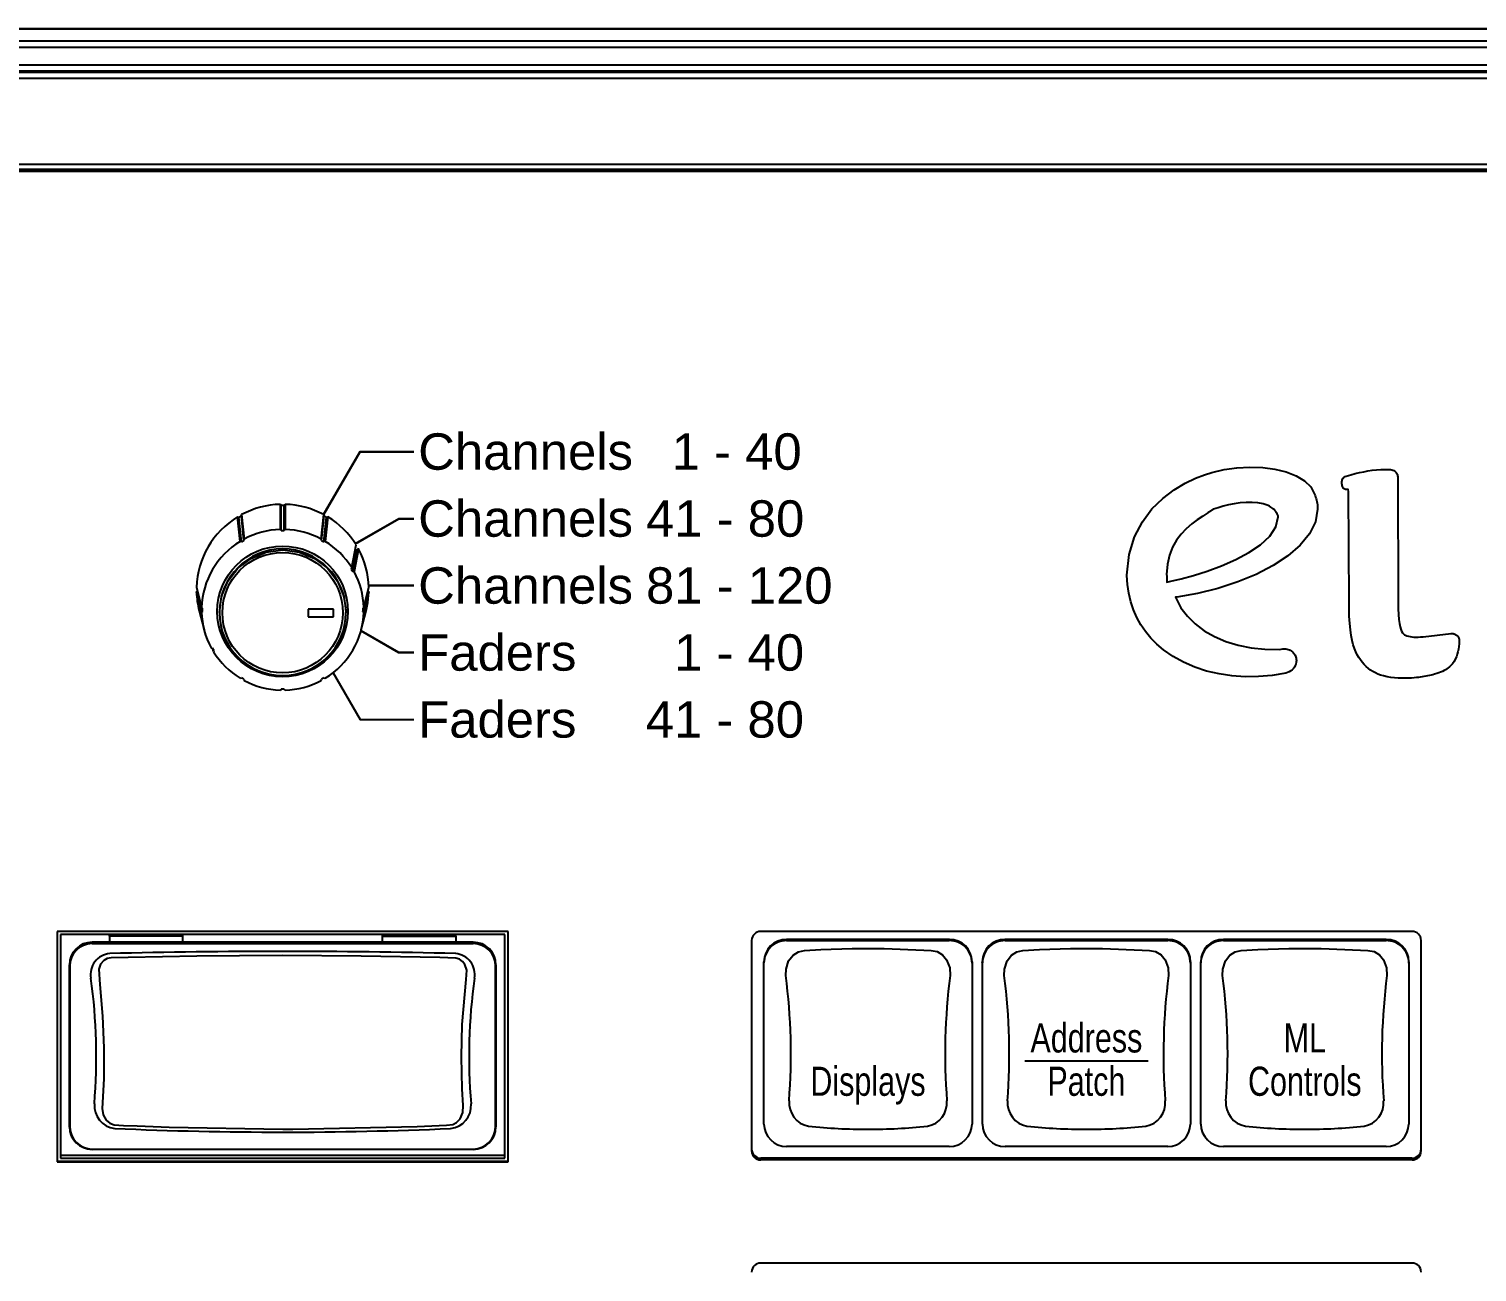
# Model space of a CAD drawing. Header units: inches. Extents: x 0.6 to 61.5, y 0.9 to 41.7.
# Drawn here: x 19.473 to 24.446, y 23.687 to 27.956 of the extents above; entities that cross this region are included whole.
import ezdxf
from ezdxf.enums import TextEntityAlignment as Align

# ---------------------------------------------------------------- set-up
doc = ezdxf.new("R2010")
doc.units = ezdxf.units.IN
doc.header["$MEASUREMENT"] = 0
for name, color, linetype in [('ARTWORK', 2, 'Continuous'), ('KEYCAP LABELS', 2, 'Continuous'), ('OBJECT', 7, 'Continuous')]:
    doc.layers.add(name, color=color, linetype=linetype)
doc.styles.add('Arial', font='arial.ttf')
doc.styles.get("Standard").update_dxf_attribs({"font": 'arial.ttf'})

msp = doc.modelspace()

# ---------------------------------------------------------------- linework, layer by layer
at = {"layer": 'ARTWORK'}
for points in [[(20.4853, 26.2883), (20.6103, 26.5046), (20.7947, 26.5046)], [(20.4857, 26.2881), (20.6103, 26.5039), (20.7947, 26.5039)], [(23.4149, 26.0045), (23.411, 26.004), (23.4125, 26.0004), (23.4125, 26.0004), (23.4295, 25.9683), (23.4516, 25.9389), (23.4785, 25.9125), (23.5097, 25.8892), (23.5449, 25.8692), (23.5837, 25.8527), (23.6257, 25.8398), (23.6706, 25.8308), (23.7179, 25.8258), (23.7674, 25.8251), (23.7674, 25.8251), (23.7737, 25.8265), (23.7795, 25.8272), (23.7849, 25.8273), (23.7898, 25.8269), (23.7942, 25.8261), (23.7982, 25.825), (23.8017, 25.8237), (23.8048, 25.8222), (23.8074, 25.8207), (23.8096, 25.8193), (23.8096, 25.8193), (23.8125, 25.8169), (23.8152, 25.8143), (23.8176, 25.8115), (23.8197, 25.8084), (23.8215, 25.8052), (23.8231, 25.8018), (23.8242, 25.7983), (23.8251, 25.7946), (23.8256, 25.7908), (23.8258, 25.787), (23.8258, 25.787), (23.8254, 25.7808), (23.8241, 25.7749), (23.822, 25.7693), (23.8191, 25.764), (23.8156, 25.7592), (23.8114, 25.7548), (23.8066, 25.751), (23.8013, 25.7478), (23.7955, 25.7453), (23.7892, 25.7435), (23.7892, 25.7435), (23.7426, 25.7357), (23.696, 25.7316), (23.6498, 25.7312), (23.6044, 25.7343), (23.5602, 25.7409), (23.5175, 25.7509), (23.4767, 25.7643), (23.4382, 25.7809), (23.4024, 25.8007), (23.3696, 25.8236), (23.3696, 25.8236), (23.347, 25.843), (23.3265, 25.8639), (23.3082, 25.8862), (23.2921, 25.9099), (23.2782, 25.935), (23.2666, 25.9614), (23.2573, 25.9889), (23.2503, 26.0177), (23.2456, 26.0475), (23.2433, 26.0784), (23.2433, 26.0801), (23.2433, 26.0801), (23.2514, 26.1505), (23.27, 26.2115), (23.2969, 26.2636), (23.3299, 26.3074), (23.3669, 26.3436), (23.4057, 26.3728), (23.444, 26.3957), (23.4798, 26.4129), (23.5108, 26.4251), (23.535, 26.4328), (23.535, 26.4328), (23.5773, 26.4427), (23.6214, 26.4488), (23.6661, 26.451), (23.7101, 26.4494), (23.7521, 26.4439), (23.7908, 26.4346), (23.8251, 26.4213), (23.8536, 26.4042), (23.875, 26.3832), (23.8882, 26.3584), (23.8882, 26.3584), (23.8902, 26.3533), (23.892, 26.3482), (23.8936, 26.3431), (23.895, 26.338), (23.8962, 26.3329), (23.8972, 26.3277), (23.8979, 26.3225), (23.8984, 26.3173), (23.8988, 26.3121), (23.8989, 26.3069), (23.8989, 26.3069), (23.8917, 26.2636), (23.8714, 26.2222), (23.8393, 26.183), (23.797, 26.1465), (23.7461, 26.113), (23.688, 26.0829), (23.6243, 26.0567), (23.5565, 26.0346), (23.4862, 26.0171), (23.4149, 26.0045)], [(24.3853, 25.853), (24.3853, 25.853), (24.3846, 25.844), (24.3836, 25.835), (24.3823, 25.826), (24.3805, 25.8172), (24.3782, 25.8084), (24.3753, 25.7999), (24.3716, 25.7915), (24.3672, 25.7835), (24.3618, 25.7758), (24.3554, 25.7685), (24.3554, 25.7685), (24.3517, 25.7649), (24.3476, 25.7615), (24.3431, 25.7583), (24.3383, 25.7552), (24.333, 25.7523), (24.3274, 25.7495), (24.3213, 25.7469), (24.3149, 25.7444), (24.308, 25.7421), (24.3007, 25.7399), (24.3007, 25.7399), (24.2947, 25.7383), (24.2887, 25.7368), (24.2826, 25.7354), (24.2764, 25.7341), (24.2702, 25.7329), (24.2639, 25.7318), (24.2575, 25.7307), (24.2511, 25.7298), (24.2447, 25.729), (24.2382, 25.7282), (24.2382, 25.7282), (24.2301, 25.7274), (24.2207, 25.7267), (24.2104, 25.7262), (24.1992, 25.7258), (24.1873, 25.7259), (24.175, 25.7263), (24.1624, 25.7272), (24.1498, 25.7287), (24.1372, 25.7309), (24.1248, 25.7339), (24.1248, 25.7339), (24.1151, 25.7368), (24.1058, 25.7404), (24.097, 25.7444), (24.0886, 25.749), (24.0806, 25.7542), (24.073, 25.76), (24.0657, 25.7663), (24.0588, 25.7733), (24.0522, 25.7809), (24.0459, 25.7892), (24.0459, 25.7892), (24.0401, 25.7977), (24.0348, 25.8068), (24.0299, 25.8169), (24.0254, 25.8282), (24.0213, 25.8411), (24.0177, 25.8557), (24.0145, 25.8725), (24.0117, 25.8918), (24.0092, 25.9137), (24.0072, 25.9387), (24.0072, 25.9405), (24.0072, 25.9874), (24.0048, 26.367), (24.0036, 26.3741), (24.001, 26.3741), (24.001, 26.3741), (23.9977, 26.3742), (23.9948, 26.3746), (23.9923, 26.3753), (23.9901, 26.3764), (23.9882, 26.3778), (23.9867, 26.3797), (23.9854, 26.3819), (23.9843, 26.3846), (23.9835, 26.3878), (23.9828, 26.3915), (23.9824, 26.3933), (23.9824, 26.3933), (23.9824, 26.3937), (23.9823, 26.394), (23.9822, 26.3943), (23.9822, 26.3947), (23.9821, 26.395), (23.9821, 26.3953), (23.982, 26.3957), (23.982, 26.3959), (23.982, 26.3962), (23.9819, 26.3965), (23.9819, 26.3965), (23.982, 26.3988), (23.9822, 26.4014), (23.9827, 26.4041), (23.9834, 26.4069), (23.9845, 26.4097), (23.9859, 26.4124), (23.9877, 26.4149), (23.9901, 26.4171), (23.993, 26.4189), (23.9964, 26.4203), (23.9964, 26.4203), (24.0125, 26.4248), (24.0279, 26.4289), (24.0426, 26.4325), (24.0571, 26.4355), (24.0715, 26.4381), (24.086, 26.4401), (24.1008, 26.4415), (24.1162, 26.4425), (24.1323, 26.4428), (24.1495, 26.4426), (24.1495, 26.4426), (24.1535, 26.4422), (24.1572, 26.4412), (24.1607, 26.4396), (24.1639, 26.4376), (24.1667, 26.4351), (24.1691, 26.4322), (24.1711, 26.429), (24.1726, 26.4255), (24.1735, 26.4217), (24.1739, 26.4177), (24.175, 25.9879), (24.175, 25.9879), (24.1756, 25.9647), (24.1766, 25.9449), (24.178, 25.9282), (24.1797, 25.9144), (24.1818, 25.9032), (24.1842, 25.8943), (24.187, 25.8873), (24.19, 25.8821), (24.1933, 25.8782), (24.1969, 25.8755), (24.1969, 25.8755), (24.2009, 25.8735), (24.2055, 25.8717), (24.2108, 25.8703), (24.2166, 25.8691), (24.2229, 25.8683), (24.2297, 25.8677), (24.237, 25.8675), (24.2446, 25.8676), (24.2525, 25.8681), (24.2607, 25.8688), (24.3573, 25.8795), (24.3573, 25.8795), (24.3595, 25.8796), (24.3617, 25.8796), (24.3639, 25.8794), (24.3661, 25.8789), (24.3682, 25.8783), (24.3702, 25.8776), (24.3722, 25.8766), (24.374, 25.8755), (24.3758, 25.8742), (24.3775, 25.8727), (24.3775, 25.8727), (24.3789, 25.8713), (24.3802, 25.8697), (24.3814, 25.8681), (24.3824, 25.8663), (24.3833, 25.8645), (24.384, 25.8626), (24.3846, 25.8607), (24.385, 25.8587), (24.3852, 25.8567), (24.3853, 25.8547), (24.3853, 25.853)], [(23.3951, 26.059), (23.3951, 26.059), (23.4302, 26.0672), (23.4726, 26.0789), (23.5197, 26.0939), (23.5688, 26.1121), (23.6175, 26.1334), (23.663, 26.1576), (23.7029, 26.1846), (23.7346, 26.2142), (23.7555, 26.2463), (23.7631, 26.2808), (23.7631, 26.2839), (23.762, 26.2866), (23.762, 26.2866), (23.76, 26.2907), (23.7577, 26.2947), (23.7551, 26.2984), (23.7522, 26.302), (23.749, 26.3053), (23.7455, 26.3084), (23.7417, 26.3114), (23.7376, 26.3141), (23.7332, 26.3166), (23.7286, 26.3189), (23.7286, 26.3189), (23.7119, 26.3248), (23.6936, 26.3284), (23.674, 26.33), (23.6537, 26.3299), (23.633, 26.3282), (23.6126, 26.3253), (23.5928, 26.3215), (23.5741, 26.3168), (23.5569, 26.3117), (23.5418, 26.3063), (23.5403, 26.3057), (23.5396, 26.3052), (23.5396, 26.3052), (23.5379, 26.3041), (23.5363, 26.303), (23.5346, 26.3019), (23.5329, 26.3008), (23.5311, 26.2997), (23.5293, 26.2986), (23.5275, 26.2974), (23.5257, 26.2963), (23.5238, 26.2951), (23.5219, 26.2939), (23.5219, 26.2939), (23.5043, 26.2827), (23.4856, 26.2702), (23.4665, 26.2559), (23.4477, 26.2396), (23.43, 26.221), (23.4139, 26.1998), (23.4003, 26.1757), (23.3896, 26.1483), (23.3828, 26.1174), (23.3803, 26.0827), (23.3803, 26.0827), (23.3803, 26.0814), (23.3803, 26.0802), (23.3804, 26.079), (23.3804, 26.0777), (23.3804, 26.0765), (23.3804, 26.0752), (23.3805, 26.074), (23.3805, 26.0727), (23.3806, 26.0715), (23.3806, 26.0702), (23.3813, 26.0561), (23.3951, 26.059)], [(20.5939, 26.1885), (20.7431, 26.2746), (20.7947, 26.2746)], [(20.5942, 26.188), (20.7431, 26.2739), (20.7947, 26.2739)], [(20.7947, 26.0446), (20.6403, 26.0446)], [(20.7947, 26.0439), (20.6404, 26.0439)], [(20.7947, 25.8139), (20.7431, 25.8139), (20.6135, 25.8887)], [(20.7947, 25.8146), (20.7431, 25.8146), (20.6137, 25.8893)], [(20.5175, 25.7447), (20.6103, 25.5839), (20.7947, 25.5839)], [(20.5178, 25.7449), (20.6103, 25.5846), (20.7947, 25.5846)]]:
    msp.add_lwpolyline(points, dxfattribs=at)
at = {"layer": 'KEYCAP LABELS'}
msp.add_line((22.8932, 24.4126), (23.317, 24.4126), dxfattribs=at)
at = {"layer": 'OBJECT'}
for p, q in [((34.1582, 27.9558), (1.3042, 27.9558)), ((34.1582, 27.9556), (1.3042, 27.9556)), ((1.3042, 27.915), (34.1582, 27.915)), ((34.1582, 27.8924), (1.3042, 27.8924)), ((1.3042, 27.833), (34.1582, 27.833)), ((34.1582, 27.8104), (1.3042, 27.8104)), ((1.3042, 27.8078), (34.1582, 27.8078)), ((34.1582, 27.7852), (1.3042, 27.7852)), ((1.3042, 27.4911), (34.1582, 27.4911)), ((1.3042, 27.4738), (34.1582, 27.4738)), ((34.1572, 27.4671), (1.3112, 27.4671)), ((34.1572, 27.466), (1.3112, 27.466)), ((20.3367, 26.237), (20.3367, 26.3234)), ((20.3367, 26.3234), (20.3397, 26.3205)), ((20.3397, 26.233), (20.3397, 26.32)), ((20.3397, 26.32), (20.3497, 26.32)), ((20.3497, 26.3204), (20.3527, 26.3234)), ((20.3497, 26.233), (20.3497, 26.32)), ((20.3527, 26.3234), (20.3527, 26.237)), ((20.1985, 26.1961), (20.1898, 26.2801)), ((20.1898, 26.2801), (20.1939, 26.2791)), ((20.1941, 26.2787), (20.2028, 26.2836)), ((20.2029, 26.1941), (20.1941, 26.2787)), ((20.2025, 26.2841), (20.2036, 26.2881)), ((20.2115, 26.199), (20.2028, 26.2836)), ((20.2036, 26.2881), (20.2123, 26.204)), ((20.477, 26.204), (20.4857, 26.2881)), ((20.4778, 26.199), (20.4866, 26.2836)), ((20.4857, 26.2881), (20.4869, 26.2841)), ((20.4865, 26.1941), (20.4952, 26.2787)), ((20.4866, 26.2836), (20.4952, 26.2787)), ((20.4995, 26.2802), (20.4909, 26.1961)), ((20.4955, 26.2791), (20.4995, 26.2802)), ((20.3397, 26.2336), (20.3367, 26.237)), ((20.3397, 26.233), (20.3497, 26.233)), ((20.3527, 26.237), (20.3497, 26.2336)), ((20.2026, 26.1946), (20.1985, 26.1961)), ((20.2029, 26.1941), (20.2115, 26.199)), ((20.2123, 26.204), (20.2113, 26.1995)), ((20.4781, 26.1996), (20.477, 26.204)), ((20.4778, 26.199), (20.4865, 26.1941)), ((20.4909, 26.1961), (20.4868, 26.1945)), ((20.5819, 26.106), (20.5969, 26.1837)), ((20.5853, 26.0926), (20.6005, 26.1709)), ((20.6049, 26.17), (20.5899, 26.0922)), ((20.6009, 26.1711), (20.6049, 26.17)), ((20.5803, 26.1012), (20.5853, 26.0926)), ((20.5808, 26.1015), (20.5819, 26.106)), ((20.5899, 26.0922), (20.5858, 26.0929)), ((20.0488, 26.0383), (20.0662, 25.9691)), ((20.0488, 26.0224), (20.0517, 26.0254)), ((20.0662, 25.9532), (20.0488, 26.0224)), ((20.6232, 25.9691), (20.6406, 26.0383)), ((20.6406, 26.0225), (20.6232, 25.9533)), ((20.6376, 26.0254), (20.6406, 26.0225)), ((20.0662, 25.9691), (20.0692, 25.9657)), ((20.0697, 25.9558), (20.0664, 25.9688)), ((20.0697, 25.9558), (20.0697, 25.9657)), ((20.5197, 25.9629), (20.4326, 25.9629)), ((20.4326, 25.9629), (20.4326, 25.9369)), ((20.5197, 25.9369), (20.5197, 25.9629)), ((20.6197, 25.9558), (20.623, 25.9688)), ((20.6197, 25.9657), (20.6197, 25.9558)), ((20.6202, 25.9657), (20.6232, 25.9691)), ((20.058, 25.9575), (20.0748, 25.8926)), ((20.0692, 25.9558), (20.0662, 25.9532)), ((20.1272, 25.9542), (20.1272, 25.9513)), ((20.4326, 25.9371), (20.5197, 25.9371)), ((20.4326, 25.9369), (20.5197, 25.9369)), ((20.5622, 25.9513), (20.5622, 25.9542)), ((20.6146, 25.8926), (20.6314, 25.9575)), ((20.6232, 25.9533), (20.6202, 25.9558)), ((20.0995, 25.8301), (20.1036, 25.8287)), ((20.109, 25.8203), (20.104, 25.8288)), ((20.1075, 25.8164), (20.1047, 25.8278)), ((20.1086, 25.8201), (20.1075, 25.8164)), ((20.1985, 25.7263), (20.2026, 25.727)), ((20.2115, 25.7224), (20.2029, 25.7274)), ((20.2112, 25.722), (20.2124, 25.7183)), ((20.477, 25.7184), (20.4781, 25.7221)), ((20.4865, 25.7274), (20.4778, 25.7224)), ((20.4868, 25.727), (20.4909, 25.7263)), ((20.3367, 25.6854), (20.3397, 25.688)), ((20.3497, 25.6884), (20.3397, 25.6884)), ((20.3497, 25.6879), (20.3527, 25.6854)), ((21.1192, 24.8566), (19.5702, 24.8566)), ((19.5702, 24.8566), (19.5702, 24.0654)), ((21.1072, 24.8459), (19.5822, 24.8459)), ((19.5822, 24.8459), (19.5822, 24.0784)), ((20.9992, 24.8195), (19.6902, 24.8195)), ((19.6902, 24.8195), (19.6904, 24.8152)), ((19.6904, 24.8152), (20.9989, 24.8152)), ((19.7502, 24.8406), (19.7502, 24.8459)), ((19.7502, 24.8406), (19.7502, 24.8195)), ((20.0022, 24.8406), (19.7502, 24.8406)), ((20.0022, 24.8406), (20.0022, 24.8459)), ((20.0022, 24.8195), (20.0022, 24.8406)), ((20.6872, 24.8406), (20.6872, 24.8459)), ((20.6872, 24.8406), (20.9392, 24.8406)), ((20.6872, 24.8195), (20.6872, 24.8406)), ((20.9392, 24.8406), (20.9392, 24.8459)), ((20.9392, 24.8406), (20.9392, 24.8195)), ((20.9989, 24.8151), (20.9992, 24.8195)), ((21.1072, 24.0784), (21.1072, 24.8459)), ((21.1192, 24.0654), (21.1192, 24.8566)), ((21.9552, 24.8257), (21.9552, 24.1026)), ((24.2232, 24.8566), (21.9861, 24.8566)), ((22.6342, 24.8294), (22.0752, 24.8294)), ((22.0754, 24.825), (22.6339, 24.825)), ((23.3842, 24.8294), (22.8252, 24.8294)), ((22.8254, 24.825), (23.3839, 24.825)), ((24.1342, 24.8294), (23.5752, 24.8294)), ((23.5754, 24.825), (24.1339, 24.825)), ((24.2542, 24.1026), (24.2542, 24.8257)), ((19.6124, 24.7383), (19.6122, 24.7423)), ((19.6122, 24.7423), (19.6122, 24.1887)), ((21.0772, 24.7423), (21.077, 24.7383)), ((21.0772, 24.1887), (21.0772, 24.7423)), ((21.9974, 24.7482), (21.9972, 24.7521)), ((22.7122, 24.7521), (22.7119, 24.7482)), ((22.7474, 24.7482), (22.7472, 24.7521)), ((23.4622, 24.7521), (23.4619, 24.7482)), ((23.4974, 24.7482), (23.4972, 24.7521)), ((24.2122, 24.7521), (24.2119, 24.7482)), ((19.6122, 24.1887), (19.6124, 24.1852)), ((19.6124, 24.1836), (19.6126, 24.18)), ((21.0768, 24.18), (21.077, 24.1836)), ((21.077, 24.1852), (21.0772, 24.1887)), ((21.1072, 24.0872), (19.5822, 24.0872)), ((19.5822, 24.0784), (21.1072, 24.0784)), ((24.2229, 24.0779), (21.9864, 24.0779)), ((24.2229, 24.0717), (21.9864, 24.0717)), ((22.634, 24.118), (22.0754, 24.118)), ((23.384, 24.118), (22.8254, 24.118)), ((24.134, 24.118), (23.5754, 24.118)), ((21.1192, 24.0665), (19.5702, 24.0665)), ((19.5702, 24.0654), (21.1192, 24.0654)), ((24.2229, 23.7178), (21.9864, 23.7178))]:
    msp.add_line(p, q, dxfattribs=at)
at = {"layer": 'OBJECT', "flags": 128}
for points in [[(20.1272, 25.9513), (20.1346, 26.007), (20.1563, 26.059), (20.1909, 26.1036), (20.2359, 26.1378), (20.2884, 26.1593), (20.3447, 26.1667), (20.401, 26.1593), (20.4534, 26.1378), (20.4985, 26.1036), (20.533, 26.059), (20.5548, 26.007), (20.5622, 25.9513), (20.5622, 25.9513)], [(20.6314, 25.9575), (20.6373, 25.9862), (20.6406, 26.0225)], [(19.6904, 24.815), (19.6904, 24.8151), (19.6904, 24.8152)], [(20.999, 24.815), (20.3447, 24.815), (19.6904, 24.815)], [(20.3447, 24.1781), (20.379, 24.1781), (20.8067, 24.1871), (20.9074, 24.1913), (20.9293, 24.1937), (20.9419, 24.2003), (20.9542, 24.2132), (20.9633, 24.2347), (20.9646, 24.2586), (20.9608, 24.3164), (20.9582, 24.4255), (20.9613, 24.537), (20.9751, 24.6918), (20.9767, 24.7231), (20.9706, 24.7426), (20.9625, 24.7538), (20.9518, 24.7616), (20.9388, 24.7653), (20.8842, 24.7669), (20.6139, 24.772), (20.3426, 24.7738), (20.0501, 24.7717), (19.8141, 24.7671), (19.7553, 24.7655), (19.7422, 24.7635), (19.7307, 24.7573), (19.7194, 24.7437), (19.7134, 24.727), (19.7164, 24.6741), (19.7263, 24.5657), (19.7309, 24.4573), (19.73, 24.3502), (19.7243, 24.2483), (19.7284, 24.2267), (19.7389, 24.2082), (19.7505, 24.1981), (19.7654, 24.1924), (19.798, 24.1906), (19.8448, 24.1886), (19.955, 24.1845), (20.3447, 24.1781)], [(22.0726, 24.7048), (22.0726, 24.7048), (22.0732, 24.7267), (22.0822, 24.7553), (22.0977, 24.7753), (22.1155, 24.7867), (22.1366, 24.7913), (22.1932, 24.7943), (22.2999, 24.7975), (22.4106, 24.7975), (22.5461, 24.7928), (22.5715, 24.7914), (22.5925, 24.7873), (22.6111, 24.7758), (22.6247, 24.7596), (22.6354, 24.7314), (22.6368, 24.7048), (22.6368, 24.7048)], [(22.8226, 24.7048), (22.8226, 24.7048), (22.8232, 24.7267), (22.8322, 24.7553), (22.8477, 24.7753), (22.8655, 24.7867), (22.8866, 24.7913), (22.9432, 24.7943), (23.0499, 24.7975), (23.1606, 24.7975), (23.2961, 24.7928), (23.3215, 24.7914), (23.3425, 24.7873), (23.3611, 24.7758), (23.3747, 24.7596), (23.3854, 24.7314), (23.3868, 24.7048), (23.3868, 24.7048)], [(23.5726, 24.7048), (23.5726, 24.7048), (23.5732, 24.7267), (23.5822, 24.7553), (23.5977, 24.7753), (23.6155, 24.7867), (23.6366, 24.7913), (23.6932, 24.7943), (23.7999, 24.7975), (23.9106, 24.7975), (24.0461, 24.7928), (24.0715, 24.7914), (24.0925, 24.7873), (24.1111, 24.7758), (24.1247, 24.7596), (24.1354, 24.7314), (24.1368, 24.7048), (24.1368, 24.7048)], [(19.6135, 24.7375), (19.6126, 24.7379), (19.6124, 24.7383)], [(19.6124, 24.1852), (19.6124, 24.1852), (19.6124, 24.1853), (19.6124, 24.1856), (19.6124, 24.1864), (19.6124, 24.1897), (19.6124, 24.2028), (19.6124, 24.2547), (19.6124, 24.4618), (19.6124, 24.6691), (19.6124, 24.721), (19.6124, 24.734), (19.6124, 24.7372), (19.6124, 24.7381), (19.6124, 24.7383), (19.6124, 24.7383), (19.6124, 24.7383), (19.6124, 24.7383), (19.6124, 24.7383), (19.6124, 24.7383)], [(19.6135, 24.7375), (19.6135, 24.4609), (19.6135, 24.3061), (19.6135, 24.2379), (19.6135, 24.2111), (19.6135, 24.1839)], [(21.0759, 24.7375), (21.0767, 24.7379), (21.077, 24.7383)], [(21.077, 24.7383), (21.077, 24.7383), (21.077, 24.7383), (21.077, 24.7383), (21.077, 24.7383), (21.077, 24.7383), (21.077, 24.7381), (21.077, 24.7372), (21.077, 24.734), (21.077, 24.721), (21.077, 24.6691), (21.077, 24.4618), (21.077, 24.2547), (21.077, 24.2028), (21.077, 24.1897), (21.077, 24.1864), (21.077, 24.1856), (21.077, 24.1853), (21.077, 24.1853), (21.077, 24.1852), (21.077, 24.1852)], [(21.9974, 24.1951), (21.9974, 24.1951), (21.9974, 24.1951), (21.9974, 24.1954), (21.9974, 24.1962), (21.9974, 24.1995), (21.9974, 24.2126), (21.9974, 24.2646), (21.9974, 24.4716), (21.9974, 24.679), (21.9974, 24.7308), (21.9974, 24.7438), (21.9974, 24.7471), (21.9974, 24.7479), (21.9974, 24.7481), (21.9974, 24.7481), (21.9974, 24.7482), (21.9974, 24.7482), (21.9974, 24.7482), (21.9974, 24.7482)], [(22.7119, 24.7482), (22.7119, 24.7482), (22.7119, 24.7482), (22.7119, 24.7482), (22.7119, 24.7481), (22.7119, 24.7481), (22.7119, 24.7479), (22.7119, 24.7471), (22.7119, 24.7438), (22.7119, 24.7308), (22.7119, 24.679), (22.7119, 24.4716), (22.7119, 24.2646), (22.7119, 24.2126), (22.7119, 24.1995), (22.7119, 24.1962), (22.7119, 24.1954), (22.7119, 24.1951), (22.7119, 24.1951), (22.7119, 24.1951), (22.7119, 24.1951)], [(22.7474, 24.1951), (22.7474, 24.1951), (22.7474, 24.1951), (22.7474, 24.1954), (22.7474, 24.1962), (22.7474, 24.1995), (22.7474, 24.2126), (22.7474, 24.2646), (22.7474, 24.4716), (22.7474, 24.679), (22.7474, 24.7308), (22.7474, 24.7438), (22.7474, 24.7471), (22.7474, 24.7479), (22.7474, 24.7481), (22.7474, 24.7481), (22.7474, 24.7482), (22.7474, 24.7482), (22.7474, 24.7482), (22.7474, 24.7482)], [(23.4619, 24.7482), (23.4619, 24.7482), (23.4619, 24.7482), (23.4619, 24.7482), (23.4619, 24.7481), (23.4619, 24.7481), (23.4619, 24.7479), (23.4619, 24.7471), (23.4619, 24.7438), (23.4619, 24.7308), (23.4619, 24.679), (23.4619, 24.4716), (23.4619, 24.2646), (23.4619, 24.2126), (23.4619, 24.1995), (23.4619, 24.1962), (23.4619, 24.1954), (23.4619, 24.1951), (23.4619, 24.1951), (23.4619, 24.1951), (23.4619, 24.1951)], [(23.4974, 24.1951), (23.4974, 24.1951), (23.4974, 24.1951), (23.4974, 24.1954), (23.4974, 24.1962), (23.4974, 24.1995), (23.4974, 24.2126), (23.4974, 24.2646), (23.4974, 24.4716), (23.4974, 24.679), (23.4974, 24.7308), (23.4974, 24.7438), (23.4974, 24.7471), (23.4974, 24.7479), (23.4974, 24.7481), (23.4974, 24.7481), (23.4974, 24.7482), (23.4974, 24.7482), (23.4974, 24.7482), (23.4974, 24.7482)], [(24.2119, 24.7482), (24.2119, 24.7482), (24.2119, 24.7482), (24.2119, 24.7482), (24.2119, 24.7481), (24.2119, 24.7481), (24.2119, 24.7479), (24.2119, 24.7471), (24.2119, 24.7438), (24.2119, 24.7308), (24.2119, 24.679), (24.2119, 24.4716), (24.2119, 24.2646), (24.2119, 24.2126), (24.2119, 24.1995), (24.2119, 24.1962), (24.2119, 24.1954), (24.2119, 24.1951), (24.2119, 24.1951), (24.2119, 24.1951), (24.2119, 24.1951)], [(19.6135, 24.1839), (19.6126, 24.1846), (19.6124, 24.1852)], [(21.0759, 24.1839), (21.0767, 24.1846), (21.077, 24.1852)], [(19.69, 24.1088), (19.7226, 24.1088), (19.7548, 24.1088), (19.8053, 24.1088), (19.8956, 24.1088), (20.0568, 24.1088), (20.3447, 24.1088), (20.7111, 24.1088), (20.8723, 24.1088), (20.9432, 24.1088), (20.9711, 24.1088), (20.9994, 24.1088)], [(19.69, 24.1088), (19.6902, 24.1079), (19.6904, 24.1081)], [(20.999, 24.1081), (20.999, 24.1081), (20.9989, 24.1081), (20.9988, 24.1081), (20.9983, 24.1081), (20.9963, 24.1081), (20.9886, 24.1081), (20.9578, 24.1081), (20.835, 24.1081), (20.3447, 24.1081), (19.8543, 24.1081), (19.7316, 24.1081), (19.7008, 24.1081), (19.693, 24.1081), (19.6911, 24.1081), (19.6906, 24.1081), (19.6905, 24.1081), (19.6904, 24.1081), (19.6904, 24.1081), (19.6904, 24.1081)], [(20.9994, 24.1088), (20.9992, 24.1079), (20.999, 24.1081)]]:
    msp.add_lwpolyline(points, dxfattribs=at)
at = {"layer": 'OBJECT'}
for centre, radius in [((20.3443, 25.9558), 0.2244), ((20.3443, 25.9512), 0.2068)]:
    msp.add_circle(centre, radius, dxfattribs=at)
for centre, radius, start, end in [((20.3446, 26.0252), 0.2982, 91.5266, 118.2042), ((20.3448, 26.0252), 0.2982, 61.8056, 88.4831), ((20.3413, 26.0298), 0.2926, 121.1807, 178.3427), ((20.3467, 26.0284), 0.2946, 31.8349, 58.7353), ((20.3446, 25.9564), 0.2808, 91.6237, 118.1077), ((20.3448, 25.9564), 0.2808, 61.9027, 88.3867), ((20.3415, 25.9606), 0.2755, 121.2789, 178.2451), ((20.3447, 25.9525), 0.2175, 0.4509, 179.5491), ((20.3465, 25.9593), 0.2773, 31.9327, 58.638), ((20.3498, 26.0303), 0.2909, 1.5822, 28.7091), ((20.3495, 25.9611), 0.2739, 1.6808, 28.6111), ((20.3391, 26.0304), 0.2905, 181.5711, 194.5249), ((20.3399, 25.9613), 0.2739, 181.6808, 208.6111), ((20.3436, 25.9524), 0.2164, 180.2815, 270.2788), ((20.3457, 25.9524), 0.2164, 269.7212, 359.7185), ((20.3479, 25.9617), 0.2755, 301.2789, 358.2451), ((20.3428, 25.9631), 0.2773, 211.9327, 238.638), ((20.3446, 25.966), 0.2808, 241.9027, 268.3867), ((20.3448, 25.966), 0.2808, 271.6237, 298.1077), ((19.6894, 24.7381), 0.077, 89.2586, 179.8638), ((19.6914, 24.7371), 0.078, 90.7561, 179.6526), ((20.9998, 24.7381), 0.0771, 0.1976, 90.68), ((20.998, 24.7371), 0.0779, 0.3311, 89.2602), ((21.9863, 24.8255), 0.0311, 89.7212, 179.7185), ((22.0744, 24.7481), 0.0769, 89.1929, 179.9294), ((22.6349, 24.7479), 0.0771, 0.1623, 90.7154), ((22.8244, 24.7481), 0.0769, 89.1929, 179.9294), ((23.3849, 24.7479), 0.0771, 0.1623, 90.7154), ((23.5744, 24.7481), 0.0769, 89.1929, 179.9294), ((24.1349, 24.7479), 0.0771, 0.1623, 90.7154), ((24.2231, 24.8255), 0.0311, 0.2815, 90.2788), ((19.7567, 24.7091), 0.0719, 94.8517, 190.6304), ((20.3447, 0.8929), 23.8952, 88.57551, 91.42449), ((20.9321, 24.7087), 0.0723, 349.7327, 84.7853), ((-513.5921, 24.5239), 534.668, 359.963565, 0.022891), ((17.7412, 24.4264), 1.9635, 355.275, 7.8879), ((22.926, 24.427), 1.9414, 172.0401, 184.797), ((20.0049, 24.4363), 2.085, 355.5674, 7.3993), ((24.7005, 24.4364), 2.0811, 172.5894, 184.4439), ((20.7549, 24.4363), 2.085, 355.5674, 7.3993), ((25.4505, 24.4364), 2.0811, 172.5894, 184.4439), ((21.5049, 24.4363), 2.085, 355.5674, 7.3993), ((26.2005, 24.4364), 2.0811, 172.5894, 184.4439), ((22.166, 24.2687), 0.0825, 175.5484, 259.3229), ((22.5442, 24.2681), 0.0817, 280.1739, 4.9548), ((22.916, 24.2687), 0.0825, 175.5484, 259.3229), ((23.2942, 24.2681), 0.0817, 280.1739, 4.9548), ((23.666, 24.2687), 0.0825, 175.5484, 259.3229), ((24.0442, 24.2681), 0.0817, 280.1739, 4.9548), ((19.7772, 24.2588), 0.0794, 175.7859, 263.3101), ((20.9133, 24.2578), 0.0784, 275.9514, 4.9527), ((19.6902, 24.1859), 0.0778, 180.486, 270.1708), ((19.6922, 24.1875), 0.0787, 182.6348, 268.4297), ((20.3568, 37.9222), 13.7549, 267.54629, 269.9494), ((20.3346, 37.8281), 13.6609, 270.04232, 272.46198), ((20.9992, 24.1859), 0.0778, 269.8291, 359.5141), ((20.9972, 24.1875), 0.0787, 271.5703, 357.3653), ((22.075, 24.1955), 0.0775, 180.3295, 270.3272), ((22.356, 26.188), 2.0109, 264.1391, 269.9613), ((22.3535, 26.1847), 2.0076, 270.034, 275.8656), ((22.6341, 24.1958), 0.0778, 269.8748, 359.4685), ((22.825, 24.1955), 0.0775, 180.3295, 270.3272), ((23.106, 26.188), 2.0109, 264.1391, 269.9613), ((23.1035, 26.1847), 2.0076, 270.034, 275.8656), ((23.3841, 24.1958), 0.0778, 269.8748, 359.4685), ((23.575, 24.1955), 0.0775, 180.3295, 270.3272), ((23.856, 26.188), 2.0109, 264.1391, 269.9613), ((23.8535, 26.1847), 2.0076, 270.034, 275.8656), ((24.1341, 24.1958), 0.0778, 269.8748, 359.4685), ((21.9863, 24.109), 0.0311, 180.2815, 270.2788), ((21.9863, 24.1028), 0.0311, 180.2815, 270.2788), ((24.2231, 24.109), 0.0311, 269.7212, 359.7185), ((24.2231, 24.1028), 0.0311, 269.7212, 359.7185), ((21.9863, 23.6867), 0.0311, 89.7212, 179.7185), ((24.2231, 23.6867), 0.0311, 0.2815, 90.2788)]:
    msp.add_arc(centre, radius, start, end, dxfattribs=at)
for centre, major_axis, start_param, end_param in [((19.6902, 24.7423), (0.078, -0.0003), 1.574728, 3.145448), ((20.9992, 24.7423), (0.078, 0.0003), 6.27933, 7.85005), ((22.0752, 24.7521), (0.078, -0.0003), 1.574728, 3.145448), ((22.6342, 24.7521), (0.078, 0.0003), 6.27933, 7.85005), ((22.8252, 24.7521), (0.078, -0.0003), 1.574728, 3.145448), ((23.3842, 24.7521), (0.078, 0.0003), 6.27933, 7.85005), ((23.5752, 24.7521), (0.078, -0.0003), 1.574728, 3.145448), ((24.1342, 24.7521), (0.078, 0.0003), 6.27933, 7.85005)]:
    msp.add_ellipse(centre, major_axis=major_axis, ratio=0.990268, start_param=start_param, end_param=end_param, dxfattribs=at)

# ---------------------------------------------------------------- texts
at = {"layer": 'ARTWORK', "style": 'Arial'}
for s, p in [('Channels', (20.81, 26.4421)), ('1 - 40', (21.6806, 26.4421)), ('Channels', (20.81, 26.2121)), ('41 - 80', (21.5924, 26.2121)), ('Channels', (20.81, 25.9821)), ('81 - 120', (21.5924, 25.9821)), ('Faders', (20.81, 25.7521)), ('1 - 40', (21.6889, 25.7521)), ('Faders', (20.81, 25.5221)), ('41 - 80', (21.5914, 25.5221))]:
    msp.add_text(s, height=0.125, dxfattribs=at).set_placement(p)
at = {"layer": 'KEYCAP LABELS', "width": 0.75}
for s, p in [('Address', (23.1047, 24.4409)), ('ML', (23.8547, 24.4409)), ('Displays', (22.3547, 24.2921)), ('Patch', (23.1047, 24.2921)), ('Controls', (23.8547, 24.2921))]:
    msp.add_text(s, height=0.1, dxfattribs=at).set_placement(p, align=Align.CENTER)

doc.saveas('drawing.dxf')
